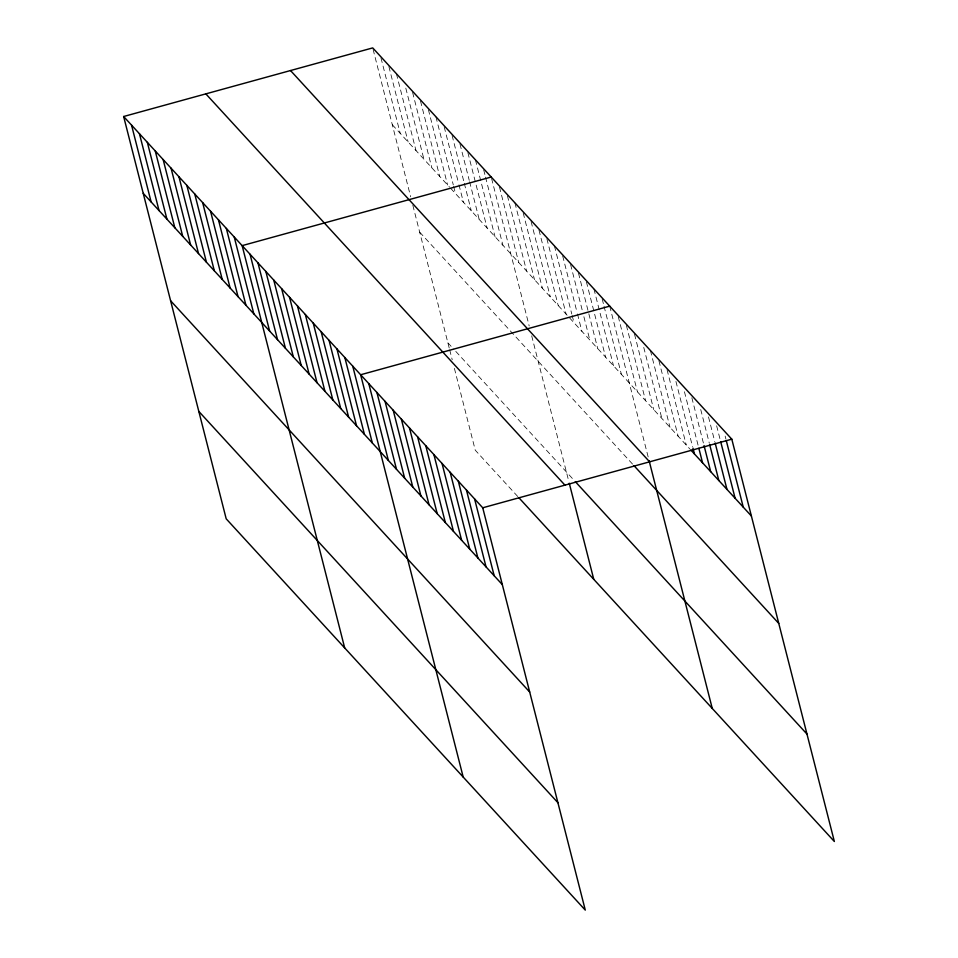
<?xml version="1.0" encoding="UTF-8"?>
<svg xmlns="http://www.w3.org/2000/svg" width="958" height="958" viewBox="0 0 958 958"><rect width="100%" height="100%" fill="white"/><g stroke="black" fill="none" stroke-linecap="round" stroke-linejoin="round"><path stroke-width="0.72" stroke-dasharray="4.79 3.59" d="M392.301 124.732L449.577 187.145M450.559 188.211L689.892 449.003M419.676 232.135L632.975 464.558M447.889 342.808L453.817 349.263M455.792 351.406L574.285 480.533M517.727 496.484L475.264 450.212L454.367 368.243M725.146 436.106L725.889 439.015M716.632 425.795L720.332 440.285M708.501 416.922L714.776 441.566M700.729 409.509L709.219 442.847M691.844 397.738L703.675 444.129M684.443 391.762L698.49 446.847M675.941 381.452L692.562 446.679M667.055 369.68L686.275 445.063M658.924 360.807L678.132 436.189M650.41 350.496L670.001 427.316M643.752 347.419L661.858 418.454M634.507 334.198L653.715 409.581M626.364 325.337L645.584 400.719M618.221 316.463L637.441 391.846M609.719 306.141L648.398 457.876M602.187 298.992L603.66 304.788M604.031 306.237L621.395 374.374M593.912 288.933L613.503 365.764M586.38 281.772L605.6 357.154M578.488 273.162L597.696 348.544M570.585 264.552L582.416 310.943M583.889 316.739L589.805 339.934M562.681 255.942L577.099 312.488M577.47 313.937L581.901 331.324M554.419 245.883L571.782 314.02M572.154 315.469L573.998 322.714M546.886 238.734L566.106 314.116M538.983 230.124L558.203 305.506M531.091 221.514L550.299 296.896M523.188 212.904L542.396 288.286M514.913 202.845L534.504 279.676M507.381 195.683L526.601 271.066M499.489 187.085L518.697 262.468M491.586 178.475L529.175 325.936M531.69 335.827L568.908 481.814M483.682 169.865L485.167 175.661M485.538 177.11L502.902 245.248M475.419 159.806L494.999 236.638M467.887 152.645L487.107 228.028M459.984 144.035L469.228 180.284M469.6 181.733L479.204 219.418M452.092 135.437L463.911 181.816M464.283 183.265L471.3 210.808M444.189 126.827L458.595 183.361M458.966 184.81L463.397 202.21M435.914 116.768L453.29 184.894M453.649 186.343L455.505 193.6M428.382 109.607L447.602 184.99M420.49 100.997L439.698 176.38M412.587 92.387L431.807 167.77M405.797 88.136L423.903 159.16M396.42 73.73L416 150.562M388.888 66.569L408.108 141.952M380.985 57.959L400.204 133.342M373.093 49.349L410.671 196.809M412.838 205.287L449.326 348.461M449.685 349.874L452.212 359.765"/><path stroke-width="1.44" d="M123.642 116.505L482.736 507.788L585.278 910.1L226.196 518.817L123.642 116.505L372.722 47.9L731.804 439.183L834.358 841.495L518.721 497.561M491.214 177.026L242.146 245.631L344.688 647.943M609.719 306.141L360.639 374.758L463.193 777.07M482.736 507.788L731.804 439.183M690.802 449.985L751.395 516.015M290.525 70.545L649.608 461.816M633.968 465.636L778.77 623.418M575.279 481.611L806.971 734.079M205.838 93.872L564.933 485.143M143.233 193.336L502.315 584.62M170.608 300.752L529.69 692.023M198.821 411.413L557.903 802.696M726.248 440.464L743.252 507.141M720.703 441.734L735.109 498.28M715.147 443.015L726.966 489.406M709.591 444.296L718.835 480.533M704.046 445.578L710.692 471.671M698.861 448.296L702.549 462.798M692.933 448.128L694.418 453.924M649.117 460.702L712.261 708.453M569.268 483.227L593.768 579.339M474.593 498.914L494.184 575.746M466.45 490.053L486.041 566.885M458.319 481.179L477.898 558.011M450.176 472.318L469.755 549.15M442.033 463.444L461.624 540.276M433.902 454.571L453.481 531.403M425.759 445.709L445.338 522.541M417.616 436.836L437.207 513.668M409.485 427.963L429.064 504.794M401.342 419.101L420.921 495.933M393.199 410.228L412.79 487.059M385.056 401.354L404.647 478.186M376.925 392.493L396.504 469.324M368.782 383.619L388.373 460.451M352.748 366.148L372.327 442.979M344.844 357.538L364.423 434.369M336.941 348.928L356.532 425.759M329.049 340.318L348.628 417.149M321.146 331.707L340.725 408.539M313.242 323.109L332.833 399.941M305.339 314.499L324.93 391.331M297.447 305.889L317.026 382.721M289.544 297.279L309.135 374.111M281.64 288.669L301.231 365.501M273.748 280.059L293.328 356.891M265.845 271.449L285.424 348.281M257.942 262.851L277.533 339.683M250.05 254.241L269.629 331.073M234.243 237.021L253.834 313.853M226.339 228.411L245.931 305.243M218.448 219.801L238.027 296.633M210.544 211.203L230.124 288.035M202.641 202.593L222.232 279.425M194.749 193.983L214.329 270.815M186.846 185.373L206.425 262.205M178.942 176.763L198.534 253.595M171.051 168.153L190.63 244.985M163.147 159.543L182.727 236.375M155.244 150.945L174.835 227.776M147.34 142.335L166.931 219.166M139.449 133.725L159.028 210.556M131.545 125.115L151.125 201.946"/></g></svg>
